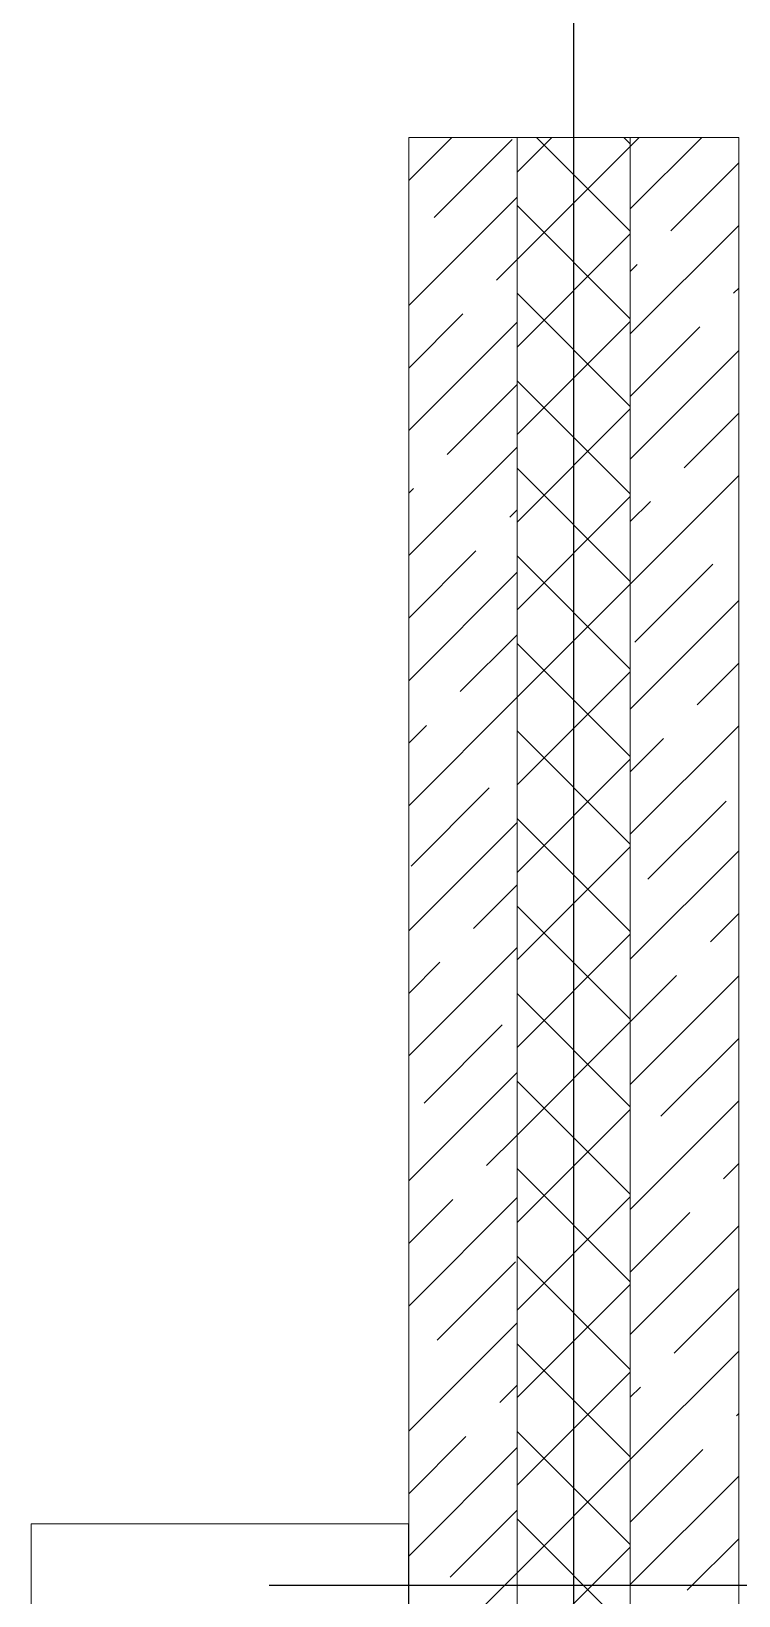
# Model space of a CAD drawing. Header units: millimetres. Extents: x 53645 to 137188, y 78097 to 135533.
# Drawn here: x 126102 to 126853, y 107093 to 108751 of the extents above; entities that cross this region are included whole.
import ezdxf

# ---------------------------------------------------------------- set-up
doc = ezdxf.new("R2010")
doc.units = ezdxf.units.MM
doc.linetypes.add('CONTI', pattern=[0])
doc.linetypes.add('GOST2.303 5', pattern=[24, 20, -1.5, 1, -1.5])
doc.layers.add('axis_dim', color=40, linetype='CONTI')
doc.layers.add('furniture', color=36, linetype='Continuous', lineweight=0)
doc.layers.add('Wall2', color=5, linetype='Continuous', lineweight=5)

msp = doc.modelspace()

# ---------------------------------------------------------------- linework, layer by layer
at = {"layer": 'axis_dim', "linetype": 'GOST2.303 5', "lineweight": 25, "ltscale": 100}
for points in [[(126677.3, 113871.7), (126677.3, 102826.2)], [(126354.5, 107103.9), (135217.3, 107103.9)]]:
    msp.add_lwpolyline(points, dxfattribs=at)
at = {"layer": 'furniture'}
msp.add_lwpolyline([(126502.3, 107168.8), (126502.3, 105749), (126102.3, 105749), (126102.3, 107168.8)], close=True, dxfattribs=at)
at = {"layer": 'Wall2', "ltscale": 100}
for points in [[(126502.7, 108593), (126548.3, 108638.6)], [(126502.7, 104628.9), (126502.7, 108638.6)], [(126502.7, 108638.6), (126617.7, 108638.6)], [(126529.6, 108553.6), (126612.5, 108636.4)], [(126617.7, 108601.9), (126654.4, 108638.6)], [(126617.7, 104513.9), (126617.7, 108638.6)], [(126617.7, 108638.6), (126737.7, 108638.6)], [(126617.7, 108638.6), (126617.7, 104513.9)], [(126617.7, 108509.1), (126737.7, 108629.1)], [(126737.7, 108539.1), (126638.1, 108638.6)], [(126737.7, 108631.9), (126730.9, 108638.6)], [(126737.7, 108562.8), (126813.5, 108638.6)], [(126737.7, 108629.1), (126747.2, 108638.6)], [(126737.7, 104393.9), (126737.7, 108638.6)], [(126737.7, 108638.6), (126852.7, 108638.6)], [(126737.7, 108638.6), (126737.7, 104393.9)], [(126852.7, 108638.6), (126852.7, 104278.9)], [(126780.8, 108539.7), (126852.7, 108611.5)], [(126502.7, 108460.4), (126617.7, 108575.4)], [(126737.7, 108446.3), (126617.7, 108566.3)], [(126737.7, 108430.2), (126852.7, 108545.2)], [(126617.7, 108416.3), (126737.7, 108536.3)], [(126595.9, 108487.3), (126617.7, 108509.1)], [(126737.7, 108496.5), (126745, 108503.9)], [(126847.1, 108473.4), (126852.7, 108478.9)], [(126737.7, 108353.4), (126617.7, 108473.4)], [(126502.7, 108394.1), (126560.1, 108451.5)], [(126502.7, 108327.8), (126617.7, 108442.8)], [(126617.7, 108323.5), (126737.7, 108443.5)], [(126737.7, 108363.9), (126811.3, 108437.6)], [(126737.7, 108297.6), (126852.7, 108412.6)], [(126737.7, 108260.6), (126617.7, 108380.6)], [(126543.5, 108302.3), (126617.7, 108376.5)], [(126617.7, 108230.7), (126737.7, 108350.7)], [(126794.8, 108288.4), (126852.7, 108346.3)], [(126502.7, 108195.2), (126617.7, 108310.2)], [(126737.7, 108167.8), (126617.7, 108287.8)], [(126737.7, 108165.1), (126852.7, 108280.1)], [(126502.7, 108261.5), (126507.7, 108266.5)], [(126617.7, 108137.9), (126737.7, 108257.9)], [(126737.7, 108231.3), (126759, 108252.6)], [(126609.8, 108236), (126617.7, 108243.9)], [(126502.7, 108128.9), (126574, 108200.3)], [(126737.7, 108075), (126617.7, 108195)], [(126742.4, 108103.5), (126825.3, 108186.3)], [(126502.7, 108062.6), (126617.7, 108177.6)], [(126617.7, 108045.1), (126737.7, 108165.1)], [(126737.7, 108032.5), (126852.7, 108147.5)], [(126557.4, 108051.1), (126617.7, 108111.3)], [(126737.7, 107982.2), (126617.7, 108102.2)], [(126808.7, 108037.2), (126852.7, 108081.2)], [(126617.7, 107952.2), (126737.7, 108072.2)], [(126502.7, 107930.1), (126617.7, 108045.1)], [(126502.7, 107996.3), (126521.6, 108015.3)], [(126737.7, 107899.9), (126852.7, 108014.9)], [(126737.7, 107889.4), (126617.7, 108009.4)], [(126737.7, 107966.2), (126772.9, 108001.4)], [(126617.7, 107859.4), (126737.7, 107979.4)], [(126505.1, 107866.1), (126587.9, 107949)], [(126756.3, 107852.2), (126839.2, 107935.1)], [(126737.7, 107796.6), (126617.7, 107916.6)], [(126502.7, 107797.5), (126617.7, 107912.5)], [(126617.7, 107766.6), (126737.7, 107886.6)], [(126737.7, 107767.3), (126852.7, 107882.3)], [(126571.4, 107799.9), (126617.7, 107846.2)], [(126737.7, 107703.8), (126617.7, 107823.8)], [(126822.6, 107785.9), (126852.7, 107816)], [(126617.7, 107673.8), (126737.7, 107793.8)], [(126502.7, 107664.9), (126617.7, 107779.9)], [(126502.7, 107731.2), (126535.6, 107764.1)], [(126737.7, 107701), (126786.8, 107750.1)], [(126737.7, 107634.7), (126852.7, 107749.7)], [(126737.7, 107611), (126617.7, 107731)], [(126617.7, 107581), (126737.7, 107701)], [(126519, 107614.9), (126601.9, 107697.8)], [(126770.2, 107601), (126852.7, 107683.4)], [(126502.7, 107532.3), (126617.7, 107647.3)], [(126737.7, 107518.2), (126617.7, 107638.2)], [(126737.7, 107502.1), (126852.7, 107617.1)], [(126617.7, 107488.2), (126737.7, 107608.2)], [(126585.3, 107548.6), (126617.7, 107581)], [(126836.5, 107534.7), (126852.7, 107550.8)], [(126737.7, 107425.4), (126617.7, 107545.4)], [(126502.7, 107399.7), (126617.7, 107514.7)], [(126502.7, 107466), (126549.5, 107512.8)], [(126617.7, 107395.4), (126737.7, 107515.4)], [(126737.7, 107435.8), (126800.7, 107498.9)], [(126737.7, 107369.6), (126852.7, 107484.6)], [(126737.7, 107332.6), (126617.7, 107452.6)], [(126532.9, 107363.7), (126615.8, 107446.5)], [(126617.7, 107302.6), (126737.7, 107422.6)], [(126784.2, 107349.7), (126852.7, 107418.3)], [(126502.7, 107267.1), (126617.7, 107382.1)], [(126737.7, 107239.8), (126617.7, 107359.8)], [(126737.7, 107237), (126852.7, 107352)], [(126617.7, 107209.8), (126737.7, 107329.8)], [(126599.2, 107297.4), (126617.7, 107315.8)], [(126737.7, 107303.3), (126748.4, 107313.9)], [(126850.5, 107283.4), (126852.7, 107285.7)], [(126502.7, 107200.8), (126563.4, 107261.6)], [(126737.7, 107146.9), (126617.7, 107266.9)], [(126502.7, 107134.6), (126617.7, 107249.6)], [(126617.7, 107117), (126737.7, 107237)], [(126737.7, 107170.7), (126814.7, 107247.6)], [(126737.7, 107104.4), (126852.7, 107219.4)], [(126546.8, 107112.4), (126617.7, 107183.3)], [(126737.7, 107054.1), (126617.7, 107174.1)], [(126798.1, 107098.5), (126852.7, 107153.1)], [(126617.7, 107024.2), (126737.7, 107144.2)], [(126502.7, 107002), (126617.7, 107117)]]:
    msp.add_lwpolyline(points, dxfattribs=at)

doc.saveas('drawing.dxf')
